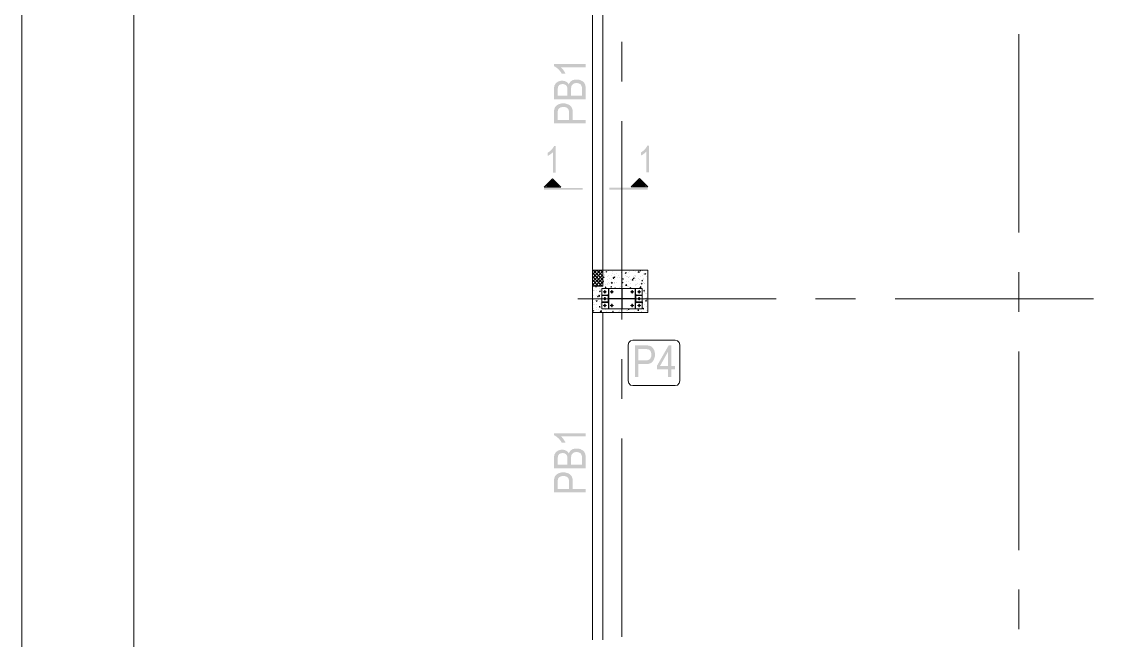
# Model space of a CAD drawing. Header units: millimetres. Extents: x 51.5 to 74.8, y 0.8 to 17.2.
# Drawn here: x 51.472 to 54.171, y 13.937 to 15.466 of the extents above; entities that cross this region are included whole.
import ezdxf

# ---------------------------------------------------------------- set-up
doc = ezdxf.new("R2010")
doc.units = ezdxf.units.MM
doc.layers.add('PDF_Geomertry', color=7, linetype='Continuous')
doc.layers.add('PDF_Solid Fills', color=7, linetype='Continuous')

msp = doc.modelspace()

# ---------------------------------------------------------------- hatches: boundary and pattern name
at = {"layer": 'PDF_Solid Fills', "transparency": 33554559}
for points in [[(52.8669, 15.3609), (52.8669, 15.353), (52.8055, 15.353), (52.8072, 15.3516), (52.8104, 15.348), (52.812, 15.3456), (52.8137, 15.3434), (52.8162, 15.3391), (52.817, 15.3372), (52.8077, 15.3372), (52.8059, 15.3405), (52.8013, 15.3463), (52.7986, 15.3488), (52.7959, 15.3513), (52.7907, 15.3548), (52.7882, 15.3558), (52.7882, 15.3609)], [(52.7927, 15.0927), (52.7862, 15.0927), (52.7862, 15.144), (52.7851, 15.1426), (52.782, 15.1398), (52.7801, 15.1384), (52.7782, 15.137), (52.7747, 15.1349), (52.773, 15.1343), (52.773, 15.142), (52.7758, 15.1437), (52.7805, 15.1474), (52.7826, 15.1497), (52.7847, 15.1519), (52.7876, 15.1563), (52.7886, 15.1584), (52.7927, 15.1584)], [(53.023, 15.0933), (53.0165, 15.0933), (53.0165, 15.1444), (53.0154, 15.1431), (53.0123, 15.1404), (53.0104, 15.139), (53.0084, 15.1376), (53.005, 15.1355), (53.0033, 15.1348), (53.0033, 15.1426), (53.0061, 15.1441), (53.0108, 15.148), (53.0129, 15.1502), (53.015, 15.1524), (53.0179, 15.1569), (53.0187, 15.159), (53.023, 15.159)], [(52.8669, 14.4484), (52.8669, 14.4405), (52.8055, 14.4405), (52.8072, 14.4393), (52.8104, 14.4355), (52.812, 14.4333), (52.8137, 14.4309), (52.8162, 14.4268), (52.817, 14.4248), (52.8077, 14.4248), (52.8059, 14.428), (52.8013, 14.4338), (52.7986, 14.4363), (52.7959, 14.4388), (52.7907, 14.4423), (52.7882, 14.4433), (52.7882, 14.4484)]]:
    msp.add_hatch(color=256, dxfattribs=at).paths.add_polyline_path(points)
h = msp.add_hatch(color=256, dxfattribs=at)
h.paths.add_polyline_path([(52.8669, 15.2743), (52.7884, 15.2743), (52.7884, 15.2984), (52.7884, 15.3022), (52.7895, 15.308), (52.7907, 15.3101), (52.7919, 15.3123), (52.7954, 15.3158), (52.7977, 15.3172), (52.8002, 15.3186), (52.8055, 15.3198), (52.8084, 15.3198), (52.8112, 15.3198), (52.8161, 15.3187), (52.8182, 15.3174), (52.8204, 15.3163), (52.8238, 15.313), (52.8251, 15.3109), (52.8262, 15.3137), (52.8297, 15.318), (52.832, 15.3197), (52.8345, 15.3212), (52.8405, 15.3229), (52.8441, 15.3229), (52.8477, 15.3229), (52.854, 15.3213), (52.8566, 15.3199), (52.8594, 15.3184), (52.8633, 15.3145), (52.8645, 15.3122), (52.8657, 15.3097), (52.8669, 15.303), (52.8669, 15.2988)])
h.paths.add_polyline_path([(52.8576, 15.2827), (52.8576, 15.2988), (52.8576, 15.3015), (52.8572, 15.3054), (52.8566, 15.3066), (52.8559, 15.3086), (52.8537, 15.3113), (52.852, 15.3122), (52.8505, 15.3131), (52.8465, 15.3141), (52.8441, 15.3141), (52.8419, 15.3141), (52.8382, 15.3133), (52.8366, 15.3123), (52.8351, 15.3113), (52.8329, 15.309), (52.832, 15.3074), (52.8313, 15.3059), (52.8307, 15.3011), (52.8307, 15.2977), (52.8307, 15.2827)])
h.paths.add_polyline_path([(52.8215, 15.2827), (52.8215, 15.2968), (52.8215, 15.2995), (52.8211, 15.3034), (52.8207, 15.3045), (52.8201, 15.3062), (52.8182, 15.3087), (52.8169, 15.3097), (52.8155, 15.3105), (52.8119, 15.3115), (52.8097, 15.3115), (52.8076, 15.3115), (52.804, 15.3106), (52.8026, 15.3098), (52.8012, 15.309), (52.7993, 15.3069), (52.7987, 15.3055), (52.7983, 15.3041), (52.7977, 15.2993), (52.7977, 15.2958), (52.7977, 15.2827)])
h = msp.add_hatch(color=256, dxfattribs=at)
h.paths.add_polyline_path([(52.8669, 15.2145), (52.7884, 15.2145), (52.7884, 15.2388), (52.7884, 15.2431), (52.7891, 15.2494), (52.79, 15.2515), (52.7909, 15.2543), (52.7947, 15.2587), (52.7975, 15.2604), (52.8002, 15.262), (52.807, 15.2637), (52.8111, 15.2637), (52.8163, 15.2637), (52.825, 15.2609), (52.8283, 15.2583), (52.8316, 15.2555), (52.835, 15.2462), (52.835, 15.2395), (52.835, 15.223), (52.8669, 15.223)])
h.paths.add_polyline_path([(52.8258, 15.223), (52.8258, 15.2398), (52.8258, 15.2437), (52.824, 15.2495), (52.8222, 15.2513), (52.8204, 15.2531), (52.8151, 15.2549), (52.8115, 15.2549), (52.8091, 15.2549), (52.8051, 15.2541), (52.8034, 15.2531), (52.8018, 15.2523), (52.7995, 15.2501), (52.799, 15.2488), (52.7983, 15.2476), (52.7977, 15.243), (52.7977, 15.2397), (52.7977, 15.223)])
h = msp.add_hatch(color=256, dxfattribs=at)
h.paths.add_polyline_path([(52.9887, 14.5872), (52.9887, 14.6656), (53.013, 14.6656), (53.0173, 14.6656), (53.0236, 14.6649), (53.0257, 14.6641), (53.0284, 14.6631), (53.0329, 14.6594), (53.0345, 14.6566), (53.0362, 14.6538), (53.0379, 14.647), (53.0379, 14.643), (53.0379, 14.6377), (53.0351, 14.6291), (53.0325, 14.6258), (53.0297, 14.6224), (53.0204, 14.6191), (53.0137, 14.6191), (52.9972, 14.6191), (52.9972, 14.5872)])
h.paths.add_polyline_path([(52.9972, 14.6283), (53.014, 14.6283), (53.0179, 14.6283), (53.0237, 14.6301), (53.0255, 14.6319), (53.0273, 14.6337), (53.0291, 14.639), (53.0291, 14.6426), (53.0291, 14.6449), (53.0283, 14.649), (53.0273, 14.6506), (53.0265, 14.6523), (53.0243, 14.6545), (53.023, 14.6551), (53.0218, 14.6558), (53.0172, 14.6563), (53.0138, 14.6563), (52.9972, 14.6563)])
h = msp.add_hatch(color=256, dxfattribs=at)
h.paths.add_polyline_path([(53.0707, 14.5872), (53.0707, 14.6059), (53.0429, 14.6059), (53.0429, 14.6147), (53.072, 14.6656), (53.0787, 14.6656), (53.0787, 14.6147), (53.0873, 14.6147), (53.0873, 14.6059), (53.0787, 14.6059), (53.0787, 14.5872)])
h.paths.add_polyline_path([(53.0707, 14.6147), (53.0707, 14.6502), (53.0507, 14.6147)])
h = msp.add_hatch(color=256, dxfattribs=at)
h.paths.add_polyline_path([(52.8669, 14.3618), (52.7884, 14.3618), (52.7884, 14.3861), (52.7884, 14.3897), (52.7895, 14.3955), (52.7907, 14.3976), (52.7919, 14.3998), (52.7954, 14.4033), (52.7977, 14.4047), (52.8002, 14.4061), (52.8055, 14.4074), (52.8084, 14.4074), (52.8112, 14.4074), (52.8161, 14.4062), (52.8182, 14.4051), (52.8204, 14.4038), (52.8238, 14.4005), (52.8251, 14.3984), (52.8262, 14.4012), (52.8297, 14.4055), (52.832, 14.4072), (52.8345, 14.4088), (52.8405, 14.4104), (52.8441, 14.4104), (52.8477, 14.4104), (52.854, 14.409), (52.8566, 14.4074), (52.8594, 14.4061), (52.8633, 14.4022), (52.8645, 14.3997), (52.8657, 14.3973), (52.8669, 14.3905), (52.8669, 14.3863)])
h.paths.add_polyline_path([(52.8576, 14.3704), (52.8576, 14.3863), (52.8576, 14.389), (52.8572, 14.3929), (52.8566, 14.3943), (52.8559, 14.3961), (52.8537, 14.3988), (52.852, 14.3998), (52.8505, 14.4006), (52.8465, 14.4016), (52.8441, 14.4016), (52.8419, 14.4016), (52.8382, 14.4008), (52.8366, 14.3998), (52.8351, 14.399), (52.8329, 14.3965), (52.832, 14.3949), (52.8313, 14.3934), (52.8307, 14.3886), (52.8307, 14.3852), (52.8307, 14.3704)])
h.paths.add_polyline_path([(52.8215, 14.3704), (52.8215, 14.3843), (52.8215, 14.387), (52.8211, 14.3909), (52.8207, 14.392), (52.8201, 14.3937), (52.8182, 14.3963), (52.8169, 14.3972), (52.8155, 14.3981), (52.8119, 14.399), (52.8097, 14.399), (52.8076, 14.399), (52.804, 14.3981), (52.8026, 14.3973), (52.8012, 14.3965), (52.7993, 14.3944), (52.7987, 14.393), (52.7983, 14.3916), (52.7977, 14.3868), (52.7977, 14.3833), (52.7977, 14.3704)])
h = msp.add_hatch(color=256, dxfattribs=at)
h.paths.add_polyline_path([(52.8669, 14.3022), (52.7884, 14.3022), (52.7884, 14.3263), (52.7884, 14.3306), (52.7891, 14.337), (52.79, 14.339), (52.7909, 14.3418), (52.7947, 14.3462), (52.7975, 14.3479), (52.8002, 14.3495), (52.807, 14.3512), (52.8111, 14.3512), (52.8163, 14.3512), (52.825, 14.3486), (52.8283, 14.3458), (52.8316, 14.3431), (52.835, 14.3337), (52.835, 14.327), (52.835, 14.3106), (52.8669, 14.3106)])
h.paths.add_polyline_path([(52.8258, 14.3106), (52.8258, 14.3273), (52.8258, 14.3312), (52.824, 14.337), (52.8222, 14.3388), (52.8204, 14.3406), (52.8151, 14.3424), (52.8115, 14.3424), (52.8091, 14.3424), (52.8051, 14.3416), (52.8034, 14.3406), (52.8018, 14.3398), (52.7995, 14.3376), (52.799, 14.3363), (52.7983, 14.3351), (52.7977, 14.3305), (52.7977, 14.3272), (52.7977, 14.3106)])

# ---------------------------------------------------------------- linework, layer by layer
at = {"layer": 'PDF_Geomertry', "lineweight": 0}
for points in [[(51.4723, 0.7526), (74.7593, 0.7526), (74.7593, 17.2198), (51.4723, 17.2198), (51.4723, 0.7526)], [(51.7495, 1.0298), (74.482, 1.0298), (74.482, 16.9426), (51.7495, 16.9426), (51.7495, 1.0298)], [(52.7695, 15.0593), (52.8001, 15.0593), (52.7848, 15.0743)], [(53.0151, 15.0597), (52.9845, 15.0597), (52.9998, 15.0748)], [(52.9095, 14.8515), (52.8833, 14.8515), (52.8833, 14.8123), (52.9095, 14.8123), (52.9095, 14.8515)], [(52.8833, 14.7469), (52.8833, 14.8515), (53.0207, 14.8515), (53.0207, 14.7469), (52.8833, 14.7469)], [(52.8833, 14.8486), (52.8833, 14.8486), (52.8833, 14.8486)], [(52.8833, 14.8477), (52.8833, 14.8477), (52.8833, 14.8477), (52.8833, 14.8477)], [(52.8837, 14.8515), (52.8837, 14.8515), (52.8837, 14.8515)], [(52.894, 14.8515), (52.894, 14.8515), (52.894, 14.8515), (52.894, 14.8515)], [(52.9066, 14.8515), (52.9066, 14.8515), (52.9066, 14.8515)], [(52.9107, 14.8515), (52.9107, 14.8515), (52.9107, 14.8515), (52.9107, 14.8515)], [(52.9254, 14.8515), (52.9254, 14.8515), (52.9254, 14.8515)], [(52.9272, 14.8515), (52.9272, 14.8515), (52.9272, 14.8515), (52.9272, 14.8515)], [(52.9297, 14.8515), (52.9297, 14.8515), (52.9297, 14.8515)], [(52.9394, 14.8515), (52.9394, 14.8515), (52.9394, 14.8515)], [(52.9437, 14.8515), (52.9437, 14.8515), (52.9437, 14.8515), (52.9437, 14.8515)], [(52.9527, 14.8515), (52.9527, 14.8515), (52.9527, 14.8515), (52.9527, 14.8515)], [(52.9602, 14.8515), (52.9602, 14.8515), (52.9602, 14.8515), (52.9602, 14.8515)], [(52.9757, 14.8515), (52.9757, 14.8515), (52.9757, 14.8515), (52.9757, 14.8515)], [(52.9769, 14.8515), (52.9769, 14.8515), (52.9769, 14.8515), (52.9769, 14.8515)], [(52.9813, 14.8515), (52.9813, 14.8515), (52.9813, 14.8515)], [(52.9934, 14.8515), (52.9934, 14.8515), (52.9934, 14.8515), (52.9934, 14.8515)], [(52.9965, 14.8515), (52.9965, 14.8515), (52.9965, 14.8515)], [(52.9987, 14.8515), (52.9987, 14.8515), (52.9987, 14.8515), (52.9987, 14.8515)], [(53.01, 14.8515), (53.01, 14.8515), (53.01, 14.8515), (53.01, 14.8515)], [(52.8833, 14.8366), (52.8833, 14.8366), (52.8833, 14.8366)], [(52.8833, 14.8308), (52.8833, 14.8308), (52.8833, 14.8308), (52.8833, 14.8308)], [(52.8833, 14.8266), (52.8833, 14.8266), (52.8833, 14.8266)], [(52.8833, 14.8247), (52.8833, 14.8247), (52.8833, 14.8247)], [(53.0207, 14.8427), (53.0207, 14.8427), (53.0207, 14.8427)], [(53.0207, 14.8341), (53.0207, 14.8341), (53.0207, 14.8341)], [(53.0207, 14.8308), (53.0207, 14.8308), (53.0207, 14.8308)], [(52.8833, 14.8161), (52.8833, 14.8161), (52.8833, 14.8161), (52.8833, 14.8161)], [(52.8833, 14.8097), (52.8833, 14.8097), (52.8833, 14.8097)], [(52.8833, 14.7951), (52.8833, 14.7951), (52.8833, 14.7951)], [(52.9066, 14.7562), (53.0066, 14.7562), (53.0066, 14.8058), (52.9066, 14.8058), (52.9066, 14.7562)], [(52.9066, 14.8013), (52.9066, 14.8013), (52.9066, 14.8013)], [(52.9077, 14.8058), (52.9077, 14.8058), (52.9077, 14.8058), (52.9077, 14.8058)], [(52.9238, 14.7695), (52.9226, 14.7695), (52.9226, 14.7923), (52.9238, 14.7923), (52.9238, 14.7695)], [(52.9238, 14.7923), (52.9238, 14.8058), (52.9229, 14.8058), (52.9229, 14.7923), (52.9238, 14.7923)], [(52.9498, 14.8058), (52.9498, 14.8058), (52.9498, 14.8058)], [(52.9561, 14.7813), (52.9561, 14.8058), (52.9572, 14.8058), (52.9572, 14.7813), (52.9561, 14.7813)], [(52.9638, 14.8058), (52.9638, 14.8058), (52.9638, 14.8058), (52.9638, 14.8058)], [(52.9893, 14.7923), (52.9893, 14.8058), (52.9904, 14.8058), (52.9904, 14.7923), (52.9893, 14.7923)], [(52.9893, 14.7695), (52.9907, 14.7695), (52.9907, 14.7923), (52.9893, 14.7923), (52.9893, 14.7695)], [(52.9918, 14.8058), (52.9918, 14.8058), (52.9918, 14.8058)], [(53.0058, 14.8058), (53.0058, 14.8058), (53.0058, 14.8058)], [(53.0066, 14.8051), (53.0066, 14.8051), (53.0066, 14.8051)], [(53.0066, 14.802), (53.0066, 14.802), (53.0066, 14.802), (53.0066, 14.802)], [(53.0066, 14.7956), (53.0066, 14.7956), (53.0066, 14.7956), (53.0066, 14.7956)], [(53.0066, 14.7931), (53.0066, 14.7931), (53.0066, 14.7931)], [(52.8833, 14.7888), (52.8833, 14.7888), (52.8833, 14.7888)], [(52.8833, 14.7886), (52.8833, 14.7886), (52.8833, 14.7886), (52.8833, 14.7886)], [(52.8833, 14.7845), (52.8833, 14.7845), (52.8833, 14.7845), (52.8833, 14.7845)], [(52.8833, 14.7769), (52.8833, 14.7769), (52.8833, 14.7769)], [(52.8833, 14.774), (52.8833, 14.774), (52.8833, 14.774), (52.8833, 14.774)], [(52.8833, 14.7674), (52.8833, 14.7674), (52.8833, 14.7674)], [(52.8833, 14.7649), (52.8833, 14.7649), (52.8833, 14.7649), (52.8833, 14.7649)], [(52.9066, 14.7888), (52.9226, 14.7888), (52.9226, 14.7899), (52.9066, 14.7899), (52.9066, 14.7888)], [(52.9066, 14.7799), (52.9066, 14.7799), (52.9066, 14.7799)], [(52.9066, 14.773), (52.9226, 14.773), (52.9226, 14.7719), (52.9066, 14.7719), (52.9066, 14.773)], [(52.9066, 14.7697), (52.9066, 14.7697), (52.9066, 14.7697)], [(52.9238, 14.7695), (52.9238, 14.7561), (52.9229, 14.7561), (52.9229, 14.7695), (52.9238, 14.7695)], [(52.9238, 14.7805), (52.9893, 14.7805), (52.9893, 14.7813), (52.9238, 14.7813), (52.9238, 14.7805)], [(52.9561, 14.7805), (52.9561, 14.7562), (52.9572, 14.7562), (52.9572, 14.7805), (52.9561, 14.7805)], [(52.9893, 14.7695), (52.9893, 14.7561), (52.9904, 14.7561), (52.9904, 14.7695), (52.9893, 14.7695)], [(53.0066, 14.7888), (52.9907, 14.7888), (52.9907, 14.7899), (53.0066, 14.7899), (53.0066, 14.7888)], [(53.0066, 14.773), (52.9907, 14.773), (52.9907, 14.7719), (53.0066, 14.7719), (53.0066, 14.773)], [(53.0066, 14.7904), (53.0066, 14.7904), (53.0066, 14.7904)], [(53.0066, 14.7849), (53.0066, 14.7849), (53.0066, 14.7849), (53.0066, 14.7849)], [(53.0066, 14.7811), (53.0066, 14.7811), (53.0066, 14.7811)], [(53.0066, 14.7811), (53.0066, 14.7811), (53.0066, 14.7811)], [(53.0066, 14.7798), (53.0066, 14.7798), (53.0066, 14.7798), (53.0066, 14.7798)], [(53.0066, 14.7741), (53.0066, 14.7741), (53.0066, 14.7741), (53.0066, 14.7741)], [(53.0066, 14.7693), (53.0066, 14.7693), (53.0066, 14.7693), (53.0066, 14.7693)], [(53.0066, 14.7691), (53.0066, 14.7691), (53.0066, 14.7691), (53.0066, 14.7691)], [(53.0207, 14.783), (53.0207, 14.783), (53.0207, 14.783)], [(52.8833, 14.7634), (52.8833, 14.7634), (52.8833, 14.7634)], [(52.8833, 14.7529), (52.8833, 14.7529), (52.8833, 14.7529), (52.8833, 14.7529)], [(52.887, 14.7469), (52.887, 14.7469), (52.887, 14.7469)], [(52.9011, 14.7469), (52.9011, 14.7469), (52.9011, 14.7469)], [(52.9112, 14.7562), (52.9112, 14.7562), (52.9112, 14.7562)], [(52.9151, 14.7469), (52.9151, 14.7469), (52.9151, 14.7469), (52.9151, 14.7469)], [(52.9187, 14.7562), (52.9187, 14.7562), (52.9187, 14.7562), (52.9187, 14.7562)], [(52.9272, 14.7562), (52.9272, 14.7562), (52.9272, 14.7562)], [(52.9279, 14.7562), (52.9279, 14.7562), (52.9279, 14.7562)], [(52.928, 14.7469), (52.928, 14.7469), (52.928, 14.7469)], [(52.9418, 14.7562), (52.9418, 14.7562), (52.9418, 14.7562), (52.9418, 14.7562)], [(52.943, 14.7469), (52.943, 14.7469), (52.943, 14.7469)], [(52.9444, 14.7562), (52.9444, 14.7562), (52.9444, 14.7562)], [(52.9519, 14.7469), (52.9519, 14.7469), (52.9519, 14.7469)], [(52.957, 14.7469), (52.957, 14.7469), (52.957, 14.7469), (52.957, 14.7469)], [(52.9609, 14.7562), (52.9609, 14.7562), (52.9609, 14.7562)], [(52.9647, 14.7562), (52.9647, 14.7562), (52.9647, 14.7562), (52.9647, 14.7562)], [(52.9748, 14.7469), (52.9748, 14.7469), (52.9748, 14.7469)], [(52.9775, 14.7562), (52.9775, 14.7562), (52.9775, 14.7562)], [(52.9832, 14.7562), (52.9832, 14.7562), (52.9832, 14.7562)], [(52.9877, 14.7562), (52.9877, 14.7562), (52.9877, 14.7562), (52.9877, 14.7562)], [(52.9941, 14.7562), (52.9941, 14.7562), (52.9941, 14.7562)], [(52.9984, 14.7562), (52.9984, 14.7562), (52.9984, 14.7562)], [(52.9991, 14.7469), (52.9991, 14.7469), (52.9991, 14.7469)], [(53.0066, 14.7634), (53.0066, 14.7634), (53.0066, 14.7634), (53.0066, 14.7634)], [(53.0066, 14.7599), (53.0066, 14.7599), (53.0066, 14.7599), (53.0066, 14.7599)], [(53.0066, 14.7587), (53.0066, 14.7587), (53.0066, 14.7587)], [(53.0132, 14.7469), (53.0132, 14.7469), (53.0132, 14.7469), (53.0132, 14.7469)], [(53.0188, 14.7469), (53.0188, 14.7469), (53.0188, 14.7469)], [(52.9836, 14.6784), (53.0879, 14.6784), (53.0938, 14.6769), (53.0983, 14.6724), (53.1, 14.6665), (53.1, 14.5779), (53.0983, 14.5719), (53.0938, 14.5674), (53.0879, 14.5659), (52.9836, 14.5659), (52.9776, 14.5674), (52.9732, 14.5719), (52.9715, 14.5779), (52.9715, 14.6665), (52.9732, 14.6724), (52.9776, 14.6769), (52.9836, 14.6784)]]:
    msp.add_lwpolyline(points, close=True, dxfattribs=at)
for points in [[(52.8833, 14.8529), (52.8833, 15.6584)], [(52.9095, 14.8529), (52.9094, 15.6584)], [(52.9566, 15.3183), (52.9566, 15.4163)], [(53.9377, 14.9444), (53.9377, 15.4349)], [(52.9566, 14.7297), (52.9566, 15.2202)], [(52.7641, 15.057), (52.7848, 15.0773), (52.8055, 15.057), (52.7641, 15.057), (52.8055, 15.057)], [(53.0205, 15.0574), (52.9998, 15.0779), (52.9791, 15.0574), (53.0205, 15.0574), (52.9791, 15.0574)], [(52.9032, 14.8515), (52.8833, 14.8318)], [(52.8944, 14.8515), (52.8833, 14.8405)], [(52.8855, 14.8515), (52.8833, 14.8494)], [(52.9095, 14.8491), (52.8833, 14.8229)], [(52.8833, 14.8451), (52.9095, 14.8188)], [(52.8857, 14.8515), (52.9095, 14.8277)], [(52.8884, 14.8447), (52.8884, 14.8447)], [(52.8945, 14.8515), (52.9095, 14.8365)], [(52.8973, 14.8515), (52.8973, 14.8515)], [(52.9008, 14.8509), (52.9008, 14.8509)], [(52.9033, 14.8515), (52.9095, 14.8454)], [(52.9057, 14.8472), (52.9057, 14.8472)], [(52.9132, 14.8455), (52.9132, 14.8455)], [(52.9169, 14.8476), (52.9193, 14.8484)], [(52.9169, 14.8473), (52.9184, 14.8462), (52.9191, 14.8483)], [(52.9227, 14.8495), (52.9227, 14.8495)], [(52.9326, 14.8488), (52.9326, 14.8488)], [(52.9533, 14.8515), (52.9533, 14.8515)], [(52.9548, 14.8461), (52.9548, 14.8461)], [(52.9627, 14.8515), (52.9636, 14.8513)], [(52.9634, 14.8511), (52.9634, 14.8515)], [(52.9645, 14.8447), (52.9662, 14.8436), (52.9669, 14.8456)], [(52.9647, 14.8449), (52.967, 14.8458)], [(52.9734, 14.8454), (52.9734, 14.8454)], [(52.9759, 14.8488), (52.9759, 14.8488)], [(52.9841, 14.8499), (52.9841, 14.8499)], [(52.9902, 14.8476), (52.9902, 14.8476)], [(52.9954, 14.8515), (52.9954, 14.8515)], [(52.9961, 14.8463), (52.999, 14.8459)], [(52.9962, 14.8461), (52.9987, 14.8487)], [(52.999, 14.8455), (52.9986, 14.8487)], [(53.0033, 14.8498), (53.0013, 14.8499), (53.0026, 14.8515)], [(53.0025, 14.8495), (53.002, 14.8515)], [(53.0075, 14.8501), (53.0075, 14.8501)], [(53.9377, 14.7483), (53.9377, 14.8463)], [(52.8833, 14.8408), (52.8833, 14.8408)], [(52.9095, 14.8402), (52.8833, 14.8141)], [(52.8833, 14.8372), (52.8833, 14.8372)], [(52.8833, 14.8362), (52.9073, 14.8123)], [(52.8833, 14.8301), (52.8833, 14.8301)], [(52.8833, 14.8274), (52.8984, 14.8123)], [(52.8833, 14.8247), (52.8833, 14.8247)], [(52.8833, 14.8193), (52.8833, 14.8193)], [(52.8833, 14.8186), (52.8897, 14.8123)], [(52.8845, 14.8365), (52.8845, 14.8365)], [(52.8887, 14.8352), (52.8868, 14.8354), (52.8884, 14.8373)], [(52.8879, 14.8351), (52.8875, 14.8372)], [(52.8876, 14.8226), (52.8876, 14.8226)], [(52.888, 14.8337), (52.888, 14.8337)], [(52.8887, 14.8233), (52.8887, 14.8233)], [(52.889, 14.8369), (52.8913, 14.8377)], [(52.889, 14.8366), (52.8905, 14.8355), (52.8912, 14.8376)], [(52.9095, 14.8315), (52.8904, 14.8123)], [(52.8916, 14.8258), (52.8916, 14.8258)], [(52.892, 14.8377), (52.892, 14.8377)], [(52.8925, 14.8224), (52.8925, 14.8224)], [(52.8938, 14.8422), (52.8938, 14.8422)], [(52.894, 14.8249), (52.897, 14.8245)], [(52.8941, 14.8247), (52.8968, 14.8273)], [(52.8954, 14.8401), (52.8954, 14.8401)], [(52.8969, 14.8243), (52.8966, 14.8273)], [(52.9095, 14.8226), (52.8991, 14.8123)], [(52.9004, 14.8388), (52.9004, 14.8388)], [(52.9023, 14.8356), (52.9023, 14.8356)], [(52.9043, 14.8274), (52.9043, 14.8274)], [(52.905, 14.8251), (52.905, 14.8251)], [(52.9052, 14.8362), (52.9052, 14.8362)], [(52.9065, 14.8224), (52.9065, 14.8224)], [(52.9087, 14.8233), (52.9104, 14.8222), (52.9111, 14.8241)], [(52.9088, 14.8234), (52.9112, 14.8244)], [(52.9126, 14.8331), (52.9107, 14.8333), (52.9122, 14.8352)], [(52.9118, 14.833), (52.9113, 14.8351)], [(52.9118, 14.8258), (52.9118, 14.8258)], [(52.913, 14.8405), (52.913, 14.8405)], [(52.913, 14.8394), (52.913, 14.8394)], [(52.9198, 14.8184), (52.9198, 14.8184)], [(52.9201, 14.8349), (52.9201, 14.8349)], [(52.9219, 14.8274), (52.9219, 14.8274)], [(52.9223, 14.8384), (52.9223, 14.8384)], [(52.9243, 14.8218), (52.9243, 14.8218)], [(52.9248, 14.8181), (52.9248, 14.8181)], [(52.9252, 14.8302), (52.9252, 14.8302)], [(52.9295, 14.8195), (52.9325, 14.819)], [(52.9297, 14.8191), (52.9322, 14.8219)], [(52.9308, 14.8387), (52.9308, 14.8387)], [(52.9312, 14.8291), (52.9312, 14.8291)], [(52.9325, 14.8187), (52.932, 14.8219)], [(52.9336, 14.8313), (52.9336, 14.8313)], [(52.934, 14.8433), (52.934, 14.8433)], [(52.9365, 14.8311), (52.9344, 14.8312), (52.9361, 14.8331)], [(52.9355, 14.8309), (52.9351, 14.833)], [(52.9366, 14.834), (52.9383, 14.8329), (52.939, 14.8349)], [(52.9368, 14.8341), (52.9391, 14.8351)], [(52.9375, 14.8198), (52.9375, 14.8198)], [(52.9379, 14.8341), (52.9379, 14.8341)], [(52.9383, 14.8184), (52.9383, 14.8184)], [(52.9387, 14.8295), (52.9387, 14.8295)], [(52.9391, 14.8406), (52.9391, 14.8406)], [(52.9391, 14.8218), (52.9391, 14.8218)], [(52.9419, 14.8211), (52.9419, 14.8211)], [(52.9423, 14.8444), (52.9423, 14.8444)], [(52.9462, 14.8329), (52.9462, 14.8329)], [(52.9486, 14.8379), (52.9486, 14.8379)], [(52.9505, 14.8324), (52.9505, 14.8324)], [(52.9555, 14.8334), (52.9555, 14.8334)], [(52.9557, 14.8209), (52.9557, 14.8209)], [(52.9559, 14.832), (52.9559, 14.832)], [(52.9563, 14.8431), (52.9563, 14.8431)], [(52.9565, 14.8206), (52.9582, 14.8195), (52.9588, 14.8215)], [(52.9566, 14.8208), (52.9588, 14.8216)], [(52.9602, 14.829), (52.9583, 14.8291), (52.9598, 14.8311)], [(52.9584, 14.8226), (52.9584, 14.8226)], [(52.9586, 14.8251), (52.9586, 14.8251)], [(52.9594, 14.8288), (52.959, 14.8309)], [(52.9597, 14.8202), (52.9597, 14.8202)], [(52.9663, 14.8372), (52.9663, 14.8372)], [(52.9668, 14.8237), (52.9668, 14.8237)], [(52.9672, 14.8356), (52.9672, 14.8356)], [(52.97, 14.8358), (52.97, 14.8358)], [(52.9726, 14.8233), (52.9726, 14.8233)], [(52.973, 14.8344), (52.973, 14.8344)], [(52.9733, 14.8327), (52.9733, 14.8327)], [(52.9755, 14.8368), (52.9755, 14.8368)], [(52.9775, 14.8195), (52.9775, 14.8195)], [(52.9779, 14.8284), (52.9779, 14.8284)], [(52.9793, 14.8254), (52.9793, 14.8254)], [(52.9841, 14.8269), (52.982, 14.827), (52.9837, 14.829)], [(52.9832, 14.8268), (52.9829, 14.8288)], [(52.984, 14.8363), (52.984, 14.8363)], [(52.9844, 14.8313), (52.9861, 14.8302), (52.9868, 14.8322)], [(52.9845, 14.8315), (52.9868, 14.8324)], [(52.988, 14.8384), (52.988, 14.8384)], [(52.9893, 14.839), (52.9893, 14.839)], [(52.9894, 14.8255), (52.9894, 14.8255)], [(52.9898, 14.8365), (52.9898, 14.8365)], [(52.9911, 14.8319), (52.9911, 14.8319)], [(52.9951, 14.8187), (52.9951, 14.8187)], [(52.9973, 14.8318), (52.9973, 14.8318)], [(53.0002, 14.8281), (53.0002, 14.8281)], [(53.0018, 14.8356), (53.0018, 14.8356)], [(53.0043, 14.8181), (53.0066, 14.819)], [(53.0043, 14.818), (53.0059, 14.8169), (53.0066, 14.8188)], [(53.0079, 14.8248), (53.0059, 14.8249), (53.0076, 14.8269)], [(53.0066, 14.8279), (53.0066, 14.8279)], [(53.007, 14.8247), (53.0066, 14.8268)], [(53.007, 14.839), (53.007, 14.839)], [(53.0086, 14.8293), (53.0086, 14.8293)], [(53.0087, 14.8423), (53.0087, 14.8423)], [(53.0087, 14.8312), (53.0087, 14.8312)], [(53.009, 14.8412), (53.009, 14.8412)], [(53.01, 14.8201), (53.01, 14.8201)], [(53.0123, 14.842), (53.014, 14.8409), (53.0147, 14.843)], [(53.0125, 14.8422), (53.0147, 14.8431)], [(53.0125, 14.8177), (53.0125, 14.8177)], [(53.0129, 14.818), (53.0129, 14.818)], [(53.0166, 14.8351), (53.0166, 14.8351)], [(53.0173, 14.8423), (53.0173, 14.8423)], [(53.0195, 14.8349), (53.0195, 14.8349)], [(53.0207, 14.8313), (53.0207, 14.8313)], [(53.0207, 14.8236), (53.0207, 14.8236)], [(53.0207, 14.8188), (53.0207, 14.8188)], [(52.8833, 14.8127), (52.8833, 14.8127)], [(52.8833, 14.8086), (52.8833, 14.8086)], [(52.8833, 14.8055), (52.8833, 14.8055)], [(52.8833, 14.8008), (52.8833, 14.8008)], [(52.8833, 14.7977), (52.8833, 14.7977)], [(52.8868, 14.8012), (52.8868, 14.8012)], [(52.8868, 14.8005), (52.8868, 14.8005)], [(52.8872, 14.8115), (52.8872, 14.8115)], [(52.8893, 14.8018), (52.8893, 14.8018)], [(52.8934, 14.8102), (52.8913, 14.8104), (52.893, 14.8123)], [(52.8925, 14.8101), (52.892, 14.8122)], [(52.8937, 14.8002), (52.8937, 14.8002)], [(52.8955, 14.8143), (52.8955, 14.8143)], [(52.899, 14.7909), (52.899, 14.7909)], [(52.9, 14.8055), (52.9, 14.8055)], [(52.9004, 14.8151), (52.9004, 14.8151)], [(52.9007, 14.7993), (52.9023, 14.7981), (52.903, 14.8001)], [(52.9008, 14.7994), (52.903, 14.8002)], [(52.9037, 14.7919), (52.9037, 14.7919)], [(52.9041, 14.803), (52.9041, 14.803)], [(52.9045, 14.814), (52.9045, 14.814)], [(52.9066, 14.8038), (52.9066, 14.8038)], [(52.9066, 14.7908), (52.9066, 14.7908)], [(52.9095, 14.8138), (52.9079, 14.8123)], [(52.9104, 14.7979), (52.9184, 14.7979)], [(52.9105, 14.8058), (52.9105, 14.8058)], [(52.9144, 14.7938), (52.9144, 14.802)], [(52.9172, 14.8081), (52.9152, 14.8083), (52.9168, 14.8102)], [(52.9163, 14.808), (52.9159, 14.8101)], [(52.9165, 14.817), (52.9165, 14.817)], [(52.9215, 14.8163), (52.9215, 14.8163)], [(52.9215, 14.8058), (52.9215, 14.8058)], [(52.9218, 14.8058), (52.9218, 14.8058)], [(52.9226, 14.7909), (52.9238, 14.7923)], [(52.9226, 14.7915), (52.9234, 14.7923)], [(52.9226, 14.7922), (52.9229, 14.7923)], [(52.9226, 14.7904), (52.9238, 14.7916)], [(52.9226, 14.7898), (52.9238, 14.7911)], [(52.9273, 14.7979), (52.9355, 14.7979)], [(52.9286, 14.8099), (52.9302, 14.8088), (52.9309, 14.8108)], [(52.9287, 14.8101), (52.9309, 14.8109)], [(52.9287, 14.8068), (52.9287, 14.8068)], [(52.9315, 14.7938), (52.9315, 14.802)], [(52.9325, 14.8068), (52.9325, 14.8068)], [(52.9358, 14.8058), (52.9358, 14.8058)], [(52.9379, 14.8074), (52.9379, 14.8074)], [(52.9411, 14.8061), (52.939, 14.8062), (52.9407, 14.8081)], [(52.9401, 14.8059), (52.9398, 14.808)], [(52.9497, 14.8095), (52.9497, 14.8095)], [(52.9518, 14.8101), (52.9518, 14.8101)], [(52.9552, 14.8099), (52.9552, 14.8099)], [(52.958, 14.8106), (52.958, 14.8106)], [(52.9636, 14.8058), (52.9636, 14.8059)], [(52.9643, 14.8058), (52.9645, 14.8061)], [(52.965, 14.814), (52.9679, 14.8136)], [(52.9651, 14.8137), (52.9677, 14.8163)], [(52.9679, 14.8131), (52.9675, 14.8163)], [(52.9705, 14.8122), (52.9705, 14.8122)], [(52.9712, 14.8134), (52.9712, 14.8134)], [(52.9722, 14.8123), (52.9722, 14.8123)], [(52.9763, 14.8074), (52.9787, 14.8083)], [(52.9763, 14.8073), (52.978, 14.8062), (52.9787, 14.8081)], [(52.9858, 14.7979), (52.9777, 14.7979)], [(52.9779, 14.8058), (52.9779, 14.8058)], [(52.9818, 14.7938), (52.9818, 14.802)], [(52.989, 14.8144), (52.989, 14.8144)], [(52.9893, 14.7913), (52.9904, 14.7923)], [(52.9893, 14.7919), (52.9898, 14.7923)], [(52.9893, 14.7906), (52.9907, 14.792)], [(52.9893, 14.7901), (52.9907, 14.7915)], [(52.9893, 14.7895), (52.9907, 14.7908)], [(52.9905, 14.8168), (52.9905, 14.8168)], [(52.9915, 14.8149), (52.9915, 14.8149)], [(53.0029, 14.7979), (52.9947, 14.7979)], [(52.9988, 14.7938), (52.9988, 14.802)], [(52.9998, 14.8161), (52.9998, 14.8161)], [(53.0004, 14.8084), (53.0034, 14.808)], [(53.0005, 14.8081), (53.0032, 14.8109)], [(53.0033, 14.8077), (53.003, 14.8108)], [(53.0059, 14.8058), (53.0059, 14.8058)], [(53.0063, 14.8169), (53.0063, 14.8169)], [(53.0066, 14.8009), (53.0066, 14.8009)], [(53.0086, 14.8002), (53.0086, 14.8002)], [(53.0126, 14.7998), (53.0105, 14.7999), (53.0122, 14.8019)], [(53.0116, 14.7997), (53.0112, 14.8018)], [(53.0134, 14.7966), (53.0134, 14.7966)], [(53.0159, 14.7943), (53.0159, 14.7943)], [(53.0165, 14.793), (53.0165, 14.793)], [(53.0207, 14.8069), (53.0207, 14.8069)], [(53.0207, 14.7919), (53.0207, 14.7919)], [(53.3375, 14.7809), (52.8473, 14.7809)], [(52.8833, 14.787), (52.8833, 14.787)], [(52.8833, 14.7763), (52.8833, 14.7763)], [(52.8833, 14.7655), (52.8833, 14.7655)], [(52.8857, 14.7673), (52.8857, 14.7673)], [(52.8861, 14.7783), (52.8861, 14.7783)], [(52.8865, 14.7894), (52.8865, 14.7894)], [(52.8869, 14.7716), (52.8869, 14.7716)], [(52.8898, 14.7658), (52.8898, 14.7658)], [(52.8902, 14.7777), (52.8902, 14.7777)], [(52.8923, 14.7804), (52.8923, 14.7804)], [(52.8926, 14.7752), (52.895, 14.7762)], [(52.8926, 14.7751), (52.8943, 14.774), (52.895, 14.7761)], [(52.8934, 14.7886), (52.8934, 14.7886)], [(52.894, 14.7672), (52.894, 14.7672)], [(52.898, 14.7852), (52.8959, 14.7854), (52.8976, 14.7873)], [(52.897, 14.7851), (52.8968, 14.7872)], [(52.8984, 14.7872), (52.9013, 14.7866)], [(52.8986, 14.7868), (52.9012, 14.7895)], [(52.8986, 14.7788), (52.8986, 14.7788)], [(52.9002, 14.773), (52.9002, 14.773)], [(52.9013, 14.7863), (52.9009, 14.7895)], [(52.9025, 14.7674), (52.9025, 14.7674)], [(52.9029, 14.7698), (52.9029, 14.7698)], [(52.9033, 14.7808), (52.9033, 14.7808)], [(52.9047, 14.7709), (52.9047, 14.7709)], [(52.9066, 14.768), (52.9066, 14.768)], [(52.9066, 14.7673), (52.9066, 14.7673)], [(52.9104, 14.7809), (52.9184, 14.7809)], [(52.9104, 14.764), (52.9184, 14.764)], [(52.9144, 14.7849), (52.9144, 14.7769)], [(52.9144, 14.768), (52.9144, 14.7598)], [(52.9226, 14.7893), (52.9238, 14.7905)], [(52.9226, 14.7886), (52.9238, 14.7899)], [(52.9226, 14.788), (52.9238, 14.7893)], [(52.9226, 14.7874), (52.9238, 14.7887)], [(52.9226, 14.7869), (52.9238, 14.7881)], [(52.9226, 14.7862), (52.9238, 14.7876)], [(52.9226, 14.7856), (52.9238, 14.787)], [(52.9226, 14.7851), (52.9238, 14.7863)], [(52.9226, 14.7845), (52.9238, 14.7858)], [(52.9226, 14.7838), (52.9238, 14.7852)], [(52.9226, 14.7833), (52.9238, 14.7847)], [(52.9226, 14.7827), (52.9238, 14.784)], [(52.9226, 14.7822), (52.9238, 14.7834)], [(52.9226, 14.7816), (52.9238, 14.7829)], [(52.9226, 14.7809), (52.9238, 14.7823)], [(52.9226, 14.7804), (52.9238, 14.7818)], [(52.9226, 14.7793), (52.9238, 14.7805), (52.9247, 14.7813)], [(52.9226, 14.7798), (52.9238, 14.7811), (52.9241, 14.7813)], [(52.9226, 14.7786), (52.9238, 14.7799)], [(52.9226, 14.778), (52.9238, 14.7794)], [(52.9226, 14.7774), (52.9238, 14.7787)], [(52.9226, 14.7769), (52.9238, 14.7781)], [(52.9226, 14.7762), (52.9238, 14.7776)], [(52.9226, 14.7756), (52.9238, 14.777)], [(52.9226, 14.7751), (52.9238, 14.7763)], [(52.9226, 14.7745), (52.9238, 14.7758)], [(52.9226, 14.774), (52.9238, 14.7752)], [(52.9226, 14.7733), (52.9238, 14.7747)], [(52.9226, 14.7727), (52.9238, 14.7741)], [(52.9226, 14.7722), (52.9238, 14.7734)], [(52.9226, 14.7716), (52.9238, 14.7729)], [(52.9226, 14.7709), (52.9238, 14.7723)], [(52.9226, 14.7704), (52.9238, 14.7718)], [(52.9226, 14.7698), (52.9238, 14.7711)], [(52.9229, 14.7695), (52.9238, 14.7705)], [(52.9234, 14.7695), (52.9238, 14.7699)], [(52.9245, 14.7805), (52.9252, 14.7813)], [(52.9251, 14.7805), (52.9259, 14.7813)], [(52.9257, 14.7805), (52.9265, 14.7813)], [(52.9262, 14.7805), (52.927, 14.7813)], [(52.9269, 14.7805), (52.9276, 14.7813)], [(52.9273, 14.764), (52.9355, 14.764)], [(52.9275, 14.7805), (52.9282, 14.7813)], [(52.928, 14.7805), (52.9288, 14.7813)], [(52.9286, 14.7805), (52.9294, 14.7813)], [(52.9293, 14.7805), (52.93, 14.7813)], [(52.9298, 14.7805), (52.9305, 14.7813)], [(52.9304, 14.7805), (52.9312, 14.7813)], [(52.9309, 14.7805), (52.9318, 14.7813)], [(52.9315, 14.7805), (52.9323, 14.7813)], [(52.9315, 14.768), (52.9315, 14.7598)], [(52.9322, 14.7805), (52.9329, 14.7813)], [(52.9327, 14.7805), (52.9336, 14.7813)], [(52.9333, 14.7805), (52.9341, 14.7813)], [(52.9338, 14.7805), (52.9347, 14.7813)], [(52.9345, 14.7805), (52.9352, 14.7813)], [(52.9351, 14.7805), (52.9358, 14.7813)], [(52.9357, 14.7805), (52.9365, 14.7813)], [(52.9362, 14.7805), (52.937, 14.7813)], [(52.9368, 14.7805), (52.9376, 14.7813)], [(52.9375, 14.7805), (52.9382, 14.7813)], [(52.938, 14.7805), (52.9388, 14.7813)], [(52.9386, 14.7805), (52.9394, 14.7813)], [(52.9391, 14.7805), (52.94, 14.7813)], [(52.9398, 14.7805), (52.9405, 14.7813)], [(52.9404, 14.7805), (52.9412, 14.7813)], [(52.9409, 14.7805), (52.9418, 14.7813)], [(52.9415, 14.7805), (52.9423, 14.7813)], [(52.9422, 14.7805), (52.9429, 14.7813)], [(52.9427, 14.7805), (52.9434, 14.7813)], [(52.9433, 14.7805), (52.9441, 14.7813)], [(52.9438, 14.7805), (52.9447, 14.7813)], [(52.9444, 14.7805), (52.9452, 14.7813)], [(52.9451, 14.7805), (52.9458, 14.7813)], [(52.9457, 14.7805), (52.9465, 14.7813)], [(52.9462, 14.7805), (52.947, 14.7813)], [(52.9468, 14.7805), (52.9476, 14.7813)], [(52.9475, 14.7805), (52.9482, 14.7813)], [(52.948, 14.7805), (52.9487, 14.7813)], [(52.9486, 14.7805), (52.9494, 14.7813)], [(52.9491, 14.7805), (52.95, 14.7813)], [(52.9498, 14.7805), (52.9505, 14.7813)], [(52.9504, 14.7805), (52.9511, 14.7813)], [(52.9509, 14.7805), (52.9518, 14.7813)], [(52.9515, 14.7805), (52.9523, 14.7813)], [(52.952, 14.7805), (52.9529, 14.7813)], [(52.9527, 14.7805), (52.9534, 14.7813)], [(52.9533, 14.7805), (52.9541, 14.7813)], [(52.9538, 14.7805), (52.9547, 14.7813)], [(52.9544, 14.7805), (52.9552, 14.7813)], [(52.9551, 14.7805), (52.9558, 14.7813)], [(52.9557, 14.7805), (52.9563, 14.7813)], [(52.9562, 14.7805), (52.957, 14.7813)], [(52.9568, 14.7805), (52.9576, 14.7813)], [(52.9575, 14.7805), (52.9582, 14.7813)], [(52.958, 14.7805), (52.9587, 14.7813)], [(52.9586, 14.7805), (52.9594, 14.7813)], [(52.9591, 14.7805), (52.96, 14.7813)], [(52.9597, 14.7805), (52.9605, 14.7813)], [(52.9604, 14.7805), (52.9611, 14.7813)], [(52.9609, 14.7805), (52.9618, 14.7813)], [(52.9615, 14.7805), (52.9623, 14.7813)], [(52.962, 14.7805), (52.9629, 14.7813)], [(52.9627, 14.7805), (52.9634, 14.7813)], [(52.9633, 14.7805), (52.964, 14.7813)], [(52.9638, 14.7805), (52.9647, 14.7813)], [(52.9644, 14.7805), (52.9652, 14.7813)], [(52.965, 14.7805), (52.9658, 14.7813)], [(52.9657, 14.7805), (52.9663, 14.7813)], [(52.9662, 14.7805), (52.967, 14.7813)], [(52.9668, 14.7805), (52.9676, 14.7813)], [(52.9673, 14.7805), (52.9682, 14.7813)], [(52.968, 14.7805), (52.9687, 14.7813)], [(52.9686, 14.7805), (52.9694, 14.7813)], [(52.9691, 14.7805), (52.97, 14.7813)], [(52.9697, 14.7805), (52.9705, 14.7813)], [(52.9704, 14.7805), (52.9711, 14.7813)], [(52.9709, 14.7805), (52.9716, 14.7813)], [(52.9715, 14.7805), (52.9723, 14.7813)], [(52.972, 14.7805), (52.9729, 14.7813)], [(52.9726, 14.7805), (52.9734, 14.7813)], [(52.9733, 14.7805), (52.974, 14.7813)], [(52.9738, 14.7805), (52.9747, 14.7813)], [(52.9744, 14.7805), (52.9752, 14.7813)], [(52.975, 14.7805), (52.9758, 14.7813)], [(52.9757, 14.7805), (52.9763, 14.7813)], [(52.9762, 14.7805), (52.9769, 14.7813)], [(52.9768, 14.7805), (52.9776, 14.7813)], [(52.9773, 14.7805), (52.9782, 14.7813)], [(52.9858, 14.764), (52.9777, 14.764)], [(52.978, 14.7805), (52.9787, 14.7813)], [(52.9786, 14.7805), (52.9793, 14.7813)], [(52.9791, 14.7805), (52.98, 14.7813)], [(52.9797, 14.7805), (52.9805, 14.7813)], [(52.9802, 14.7805), (52.9811, 14.7813)], [(52.9809, 14.7805), (52.9816, 14.7813)], [(52.9815, 14.7805), (52.9823, 14.7813)], [(52.9818, 14.768), (52.9818, 14.7598)], [(52.982, 14.7805), (52.9829, 14.7813)], [(52.9826, 14.7805), (52.9834, 14.7813)], [(52.9833, 14.7805), (52.984, 14.7813)], [(52.9838, 14.7805), (52.9845, 14.7813)], [(52.9844, 14.7805), (52.9852, 14.7813)], [(52.985, 14.7805), (52.9858, 14.7813)], [(52.9855, 14.7805), (52.9863, 14.7813)], [(52.9862, 14.7805), (52.9869, 14.7813)], [(52.9868, 14.7805), (52.9876, 14.7813)], [(52.9873, 14.7805), (52.9882, 14.7813)], [(52.9879, 14.7805), (52.9887, 14.7813)], [(52.9886, 14.7805), (52.9893, 14.7813), (52.9907, 14.7826)], [(52.9891, 14.7805), (52.9893, 14.7808), (52.9907, 14.782)], [(52.9893, 14.789), (52.9907, 14.7902)], [(52.9893, 14.7884), (52.9907, 14.7897)], [(52.9893, 14.7877), (52.9907, 14.7891)], [(52.9893, 14.7872), (52.9907, 14.7886)], [(52.9893, 14.7866), (52.9907, 14.7879)], [(52.9893, 14.7861), (52.9907, 14.7873)], [(52.9893, 14.7854), (52.9907, 14.7868)], [(52.9893, 14.7848), (52.9907, 14.7862)], [(52.9893, 14.7843), (52.9907, 14.7855)], [(52.9893, 14.7837), (52.9907, 14.7849)], [(52.9893, 14.783), (52.9907, 14.7844)], [(52.9893, 14.7824), (52.9907, 14.7838)], [(52.9893, 14.7819), (52.9907, 14.7831)], [(52.9893, 14.7801), (52.9907, 14.7815)], [(52.9893, 14.7795), (52.9907, 14.7809)], [(52.9893, 14.779), (52.9907, 14.7802)], [(52.9893, 14.7784), (52.9907, 14.7797)], [(52.9893, 14.7777), (52.9907, 14.7791)], [(52.9893, 14.7772), (52.9907, 14.7786)], [(52.9893, 14.7766), (52.9907, 14.7779)], [(52.9893, 14.7761), (52.9907, 14.7773)], [(52.9893, 14.7755), (52.9907, 14.7768)], [(52.9893, 14.7748), (52.9907, 14.7762)], [(52.9893, 14.7743), (52.9907, 14.7755)], [(52.9893, 14.7737), (52.9907, 14.7749)], [(52.9893, 14.7731), (52.9907, 14.7744)], [(52.9893, 14.7724), (52.9907, 14.7738)], [(52.9893, 14.7719), (52.9907, 14.7733)], [(52.9893, 14.7713), (52.9907, 14.7726)], [(52.9893, 14.7708), (52.9907, 14.772)], [(52.9893, 14.7701), (52.9907, 14.7715)], [(52.9893, 14.7695), (52.9907, 14.7709)], [(52.9898, 14.7695), (52.9907, 14.7702)], [(52.9904, 14.7695), (52.9907, 14.7697)], [(53.0029, 14.7809), (52.9947, 14.7809)], [(53.0029, 14.764), (52.9947, 14.764)], [(52.9988, 14.7849), (52.9988, 14.7769)], [(52.9988, 14.768), (52.9988, 14.7598)], [(53.0066, 14.772), (53.0076, 14.773)], [(53.0066, 14.7704), (53.0077, 14.7701)], [(53.0068, 14.7693), (53.0068, 14.7693)], [(53.0072, 14.7812), (53.0072, 14.7812)], [(53.0077, 14.7698), (53.0073, 14.773)], [(53.0098, 14.778), (53.0098, 14.778)], [(53.0111, 14.7663), (53.0111, 14.7663)], [(53.0172, 14.7748), (53.0151, 14.7749), (53.0168, 14.7769)], [(53.0155, 14.7823), (53.0155, 14.7823)], [(53.0162, 14.7747), (53.0159, 14.7768)], [(53.0161, 14.7806), (53.0184, 14.7816)], [(53.0161, 14.7805), (53.0176, 14.7794), (53.0183, 14.7813)], [(53.0176, 14.7834), (53.0176, 14.7834)], [(53.0194, 14.7708), (53.0194, 14.7708)], [(53.0207, 14.7893), (53.0207, 14.7893)], [(53.0207, 14.7711), (53.0207, 14.7711)], [(53.5337, 14.7809), (53.4355, 14.7809)], [(54.1223, 14.7809), (53.6318, 14.7809)], [(52.8833, 14.7548), (52.8833, 14.7548)], [(52.8833, 14.753), (52.8833, 14.753)], [(52.8834, 14.7469), (52.8833, 13.9372)], [(52.8845, 14.7512), (52.8869, 14.752)], [(52.8845, 14.7511), (52.8862, 14.7499), (52.8868, 14.7519)], [(52.8852, 14.7562), (52.8852, 14.7562)], [(52.8936, 14.7581), (52.8936, 14.7581)], [(52.8937, 14.7543), (52.8937, 14.7543)], [(52.898, 14.754), (52.898, 14.754)], [(52.9026, 14.7602), (52.9007, 14.7604), (52.9022, 14.7623)], [(52.9018, 14.7601), (52.9013, 14.7622)], [(52.902, 14.7476), (52.902, 14.7476)], [(52.9025, 14.7587), (52.9025, 14.7587)], [(52.9029, 14.7493), (52.9058, 14.7488)], [(52.903, 14.749), (52.9057, 14.7516)], [(52.9058, 14.7484), (52.9054, 14.7516)], [(52.9066, 14.7591), (52.9066, 14.7591)], [(52.9076, 14.7562), (52.9076, 14.7562)], [(52.9095, 14.7469), (52.9095, 13.9372)], [(52.9158, 14.7533), (52.9158, 14.7533)], [(52.9191, 14.7499), (52.9191, 14.7499)], [(52.9291, 14.7469), (52.9291, 14.7469)], [(52.9323, 14.7486), (52.9347, 14.7494)], [(52.9323, 14.7483), (52.9338, 14.7472), (52.9345, 14.7493)], [(52.9336, 14.7524), (52.9336, 14.7524)], [(52.9359, 14.7522), (52.9359, 14.7522)], [(52.9412, 14.7562), (52.9412, 14.7562)], [(52.9479, 14.7495), (52.9479, 14.7495)], [(52.9494, 14.7559), (52.9493, 14.7562), (52.9502, 14.7561)], [(52.9504, 14.7483), (52.9504, 14.7483)], [(52.9512, 14.7518), (52.9512, 14.7518)], [(52.9532, 14.7547), (52.9532, 14.7547)], [(52.9562, 14.7505), (52.9562, 14.7505)], [(52.9687, 14.7522), (52.9687, 14.7522)], [(52.969, 14.7511), (52.969, 14.7511)], [(52.9697, 14.7516), (52.9697, 14.7516)], [(52.9711, 14.7469), (52.9711, 14.7469)], [(52.9741, 14.754), (52.972, 14.7541), (52.9737, 14.7561)], [(52.9732, 14.7538), (52.9729, 14.7559)], [(52.9851, 14.7469), (52.9851, 14.7469)], [(52.9866, 14.748), (52.9866, 14.748)], [(52.9868, 14.7502), (52.9868, 14.7502)], [(52.9891, 14.7549), (52.9891, 14.7549)], [(52.9897, 14.7549), (52.9897, 14.7549)], [(52.9979, 14.7519), (52.9959, 14.752), (52.9976, 14.754)], [(52.997, 14.7518), (52.9966, 14.7538)], [(52.997, 14.7476), (52.997, 14.7476)], [(52.9972, 14.7562), (52.9972, 14.7562)], [(52.9979, 14.7469), (52.9979, 14.7469)], [(52.998, 14.7561), (52.998, 14.7561)], [(53.0038, 14.7505), (53.0038, 14.7505)], [(53.0044, 14.7495), (53.0044, 14.7495)], [(53.0066, 14.7572), (53.0066, 14.7572)], [(53.0079, 14.7563), (53.0095, 14.7552), (53.0102, 14.7573)], [(53.008, 14.7566), (53.0104, 14.7574)], [(53.0084, 14.7583), (53.0084, 14.7583)], [(53.0107, 14.7577), (53.0107, 14.7577)], [(53.0165, 14.7509), (53.0165, 14.7509)], [(53.018, 14.7619), (53.018, 14.7619)], [(53.0207, 14.7499), (53.0198, 14.7499), (53.0207, 14.7511)], [(53.0207, 14.7505), (53.0205, 14.7518)], [(53.0207, 14.7602), (53.0207, 14.7602)], [(53.0207, 14.7591), (53.0207, 14.7591)], [(53.0207, 14.7497), (53.0207, 14.7497)], [(53.0207, 14.7472), (53.0207, 14.7472)], [(53.0207, 14.747), (53.0207, 14.747)], [(52.9566, 14.5334), (52.9566, 14.6315)], [(53.9377, 14.1595), (53.9377, 14.6501)], [(52.9566, 13.9448), (52.9566, 14.4354)], [(53.9377, 13.9634), (53.9377, 14.0615)]]:
    msp.add_lwpolyline(points, dxfattribs=at)
for centre, radius in [((52.9144, 14.7979), 0.00208), ((52.9818, 14.7979), 0.00208), ((52.9144, 14.7809), 0.0025), ((52.9144, 14.7809), 0.00208)]:
    msp.add_circle(centre, radius, dxfattribs=at)
for points in [[(52.9169, 14.7979), (52.9169, 14.7993), (52.9158, 14.8004), (52.9144, 14.8004), (52.913, 14.8004), (52.9119, 14.7993), (52.9119, 14.7979), (52.9119, 14.7966), (52.913, 14.7955), (52.9144, 14.7955), (52.9158, 14.7955), (52.9169, 14.7966), (52.9169, 14.7979)], [(52.9338, 14.7979), (52.9338, 14.7993), (52.9327, 14.8004), (52.9315, 14.8004), (52.9301, 14.8004), (52.929, 14.7993), (52.929, 14.7979), (52.929, 14.7966), (52.9301, 14.7955), (52.9315, 14.7955), (52.9327, 14.7955), (52.9338, 14.7966), (52.9338, 14.7979)], [(52.9336, 14.7979), (52.9336, 14.7991), (52.9326, 14.7999), (52.9315, 14.7999), (52.9302, 14.7999), (52.9293, 14.7991), (52.9293, 14.7979), (52.9293, 14.7968), (52.9302, 14.7958), (52.9315, 14.7958), (52.9326, 14.7958), (52.9336, 14.7968), (52.9336, 14.7979)], [(52.9843, 14.7979), (52.9843, 14.7993), (52.9832, 14.8004), (52.9818, 14.8004), (52.9804, 14.8004), (52.9793, 14.7993), (52.9793, 14.7979), (52.9793, 14.7966), (52.9804, 14.7955), (52.9818, 14.7955), (52.9832, 14.7955), (52.9843, 14.7966), (52.9843, 14.7979)], [(53.0012, 14.7979), (53.0012, 14.7993), (53.0001, 14.8004), (52.9988, 14.8004), (52.9975, 14.8004), (52.9963, 14.7993), (52.9963, 14.7979), (52.9963, 14.7966), (52.9975, 14.7955), (52.9988, 14.7955), (53.0001, 14.7955), (53.0012, 14.7966), (53.0012, 14.7979)], [(53.0009, 14.7979), (53.0009, 14.7991), (53, 14.7999), (52.9988, 14.7999), (52.9976, 14.7999), (52.9966, 14.7991), (52.9966, 14.7979), (52.9966, 14.7968), (52.9976, 14.7958), (52.9988, 14.7958), (53, 14.7958), (53.0009, 14.7968), (53.0009, 14.7979)], [(52.9169, 14.764), (52.9169, 14.7652), (52.9158, 14.7663), (52.9144, 14.7663), (52.913, 14.7663), (52.9119, 14.7652), (52.9119, 14.764), (52.9119, 14.7626), (52.913, 14.7615), (52.9144, 14.7615), (52.9158, 14.7615), (52.9169, 14.7626), (52.9169, 14.764)], [(52.9165, 14.764), (52.9165, 14.7651), (52.9155, 14.7661), (52.9144, 14.7661), (52.9133, 14.7661), (52.9123, 14.7651), (52.9123, 14.764), (52.9123, 14.7627), (52.9133, 14.7618), (52.9144, 14.7618), (52.9155, 14.7618), (52.9165, 14.7627), (52.9165, 14.764)], [(52.9338, 14.764), (52.9338, 14.7652), (52.9327, 14.7663), (52.9315, 14.7663), (52.9301, 14.7663), (52.929, 14.7652), (52.929, 14.764), (52.929, 14.7626), (52.9301, 14.7615), (52.9315, 14.7615), (52.9327, 14.7615), (52.9338, 14.7626), (52.9338, 14.764)], [(52.9336, 14.764), (52.9336, 14.7651), (52.9326, 14.7661), (52.9315, 14.7661), (52.9302, 14.7661), (52.9293, 14.7651), (52.9293, 14.764), (52.9293, 14.7627), (52.9302, 14.7618), (52.9315, 14.7618), (52.9326, 14.7618), (52.9336, 14.7627), (52.9336, 14.764)], [(52.9843, 14.764), (52.9843, 14.7652), (52.9832, 14.7663), (52.9818, 14.7663), (52.9804, 14.7663), (52.9793, 14.7652), (52.9793, 14.764), (52.9793, 14.7626), (52.9804, 14.7615), (52.9818, 14.7615), (52.9832, 14.7615), (52.9843, 14.7626), (52.9843, 14.764)], [(52.9838, 14.764), (52.9838, 14.7651), (52.9829, 14.7661), (52.9818, 14.7661), (52.9807, 14.7661), (52.9797, 14.7651), (52.9797, 14.764), (52.9797, 14.7627), (52.9807, 14.7618), (52.9818, 14.7618), (52.9829, 14.7618), (52.9838, 14.7627), (52.9838, 14.764)], [(53.0012, 14.7809), (53.0012, 14.7823), (53.0001, 14.7834), (52.9988, 14.7834), (52.9975, 14.7834), (52.9963, 14.7823), (52.9963, 14.7809), (52.9963, 14.7795), (52.9975, 14.7784), (52.9988, 14.7784), (53.0001, 14.7784), (53.0012, 14.7795), (53.0012, 14.7809)], [(53.0012, 14.764), (53.0012, 14.7652), (53.0001, 14.7663), (52.9988, 14.7663), (52.9975, 14.7663), (52.9963, 14.7652), (52.9963, 14.764), (52.9963, 14.7626), (52.9975, 14.7615), (52.9988, 14.7615), (53.0001, 14.7615), (53.0012, 14.7626), (53.0012, 14.764)], [(53.0009, 14.7809), (53.0009, 14.782), (53, 14.783), (52.9988, 14.783), (52.9976, 14.783), (52.9966, 14.782), (52.9966, 14.7809), (52.9966, 14.7798), (52.9976, 14.7788), (52.9988, 14.7788), (53, 14.7788), (53.0009, 14.7798), (53.0009, 14.7809)], [(53.0009, 14.764), (53.0009, 14.7651), (53, 14.7661), (52.9988, 14.7661), (52.9976, 14.7661), (52.9966, 14.7651), (52.9966, 14.764), (52.9966, 14.7627), (52.9976, 14.7618), (52.9988, 14.7618), (53, 14.7618), (53.0009, 14.7627), (53.0009, 14.764)]]:
    msp.add_open_spline(points, degree=3, knots=[0, 0, 0, 0, 1, 1, 1, 2, 2, 2, 3, 3, 3, 4, 4, 4, 4], dxfattribs=at)
at = {"layer": 'PDF_Solid Fills', "transparency": 33554559}
for points in [[(52.7848, 15.0593), (52.7695, 15.0593), (52.7848, 15.0593), (52.7848, 15.0743)], [(52.7848, 15.0593), (52.7848, 15.0743), (52.7848, 15.0593), (52.8001, 15.0593)], [(52.9998, 15.0597), (52.9845, 15.0597), (52.9998, 15.0597), (52.9998, 15.0748)], [(52.9998, 15.0597), (52.9998, 15.0748), (52.9998, 15.0597), (53.0151, 15.0597)], [(52.8593, 15.0548), (52.8593, 15.0504), (52.7641, 15.0548), (52.7641, 15.0504)], [(52.925, 15.0508), (52.925, 15.0552), (53.0205, 15.0508), (53.0205, 15.0552)]]:
    msp.add_solid(points, dxfattribs=at)

doc.saveas('drawing.dxf')
